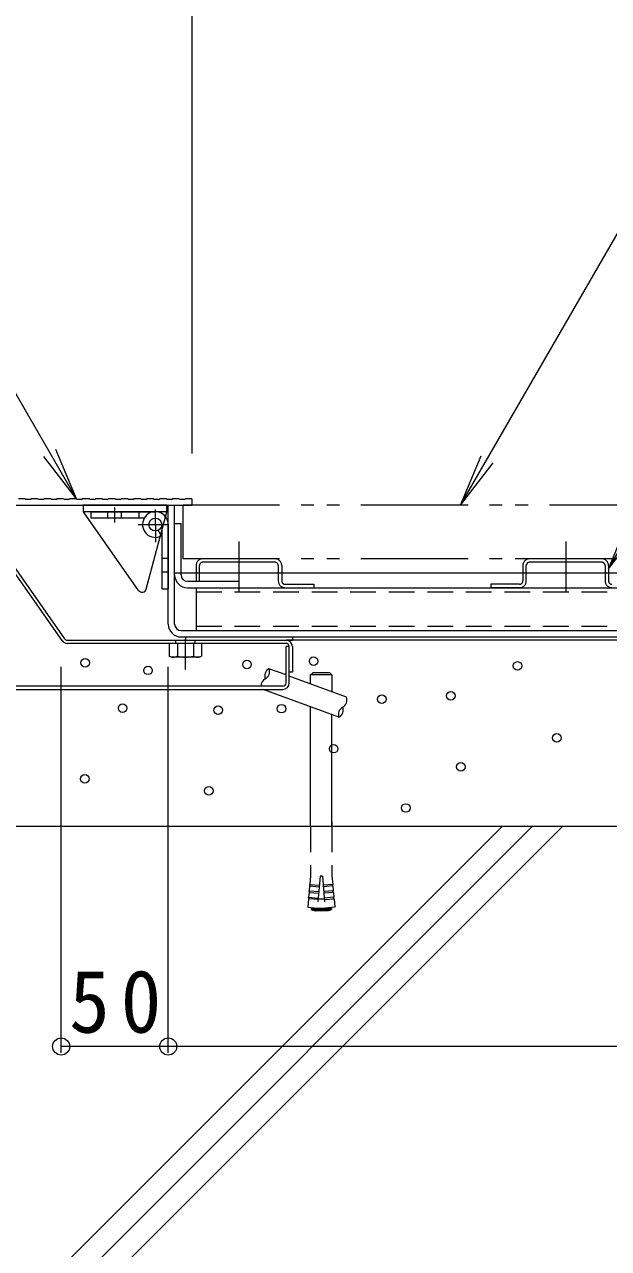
# Model space of a CAD drawing. Units: millimetres on the paper, with parts at other scales. Extents: x -259 to 271, y -195 to 192.
# Drawn here: x -151.2 to -124, y -130.4 to -73.3 of the extents above; entities that cross this region are included whole.
import ezdxf

# ---------------------------------------------------------------- set-up
doc = ezdxf.new("R2010")
doc.units = ezdxf.units.MM
doc.header["$PDMODE"] = 32
doc.header["$PDSIZE"] = 0.8
for name, pattern in [('CHAIN1', [8, 5, -1, 1, -1]), ('CHAIN2', [12, 9, -1, 1, -1]), ('DASHED1', [1.8, 1.2, -0.6]), ('DOUBLE_CHAIN1', [8.8, 5, -1, 0.6, -0.6, 0.6, -1])]:
    doc.linetypes.add(name, pattern=pattern)
for name, color, linetype, lineweight in [('1-0_1-0ﾚｲﾔ', 6, 'Continuous', 5), ('1-1_1-1ﾚｲﾔ', 7, 'Continuous', 9), ('1-2_1-2ﾚｲﾔ', 4, 'Continuous', 9), ('1-4_1-4ﾚｲﾔ', 7, 'Continuous', 9), ('1-5_1-5ﾚｲﾔ', 7, 'Continuous', 9), ('1-6_1-6ﾚｲﾔ', 7, 'DASHED1', 9), ('1-7_1-2', 5, 'Continuous', 5), ('1-8_1-8', 1, 'DOUBLE_CHAIN1', 5), ('1-9_12-001', 6, 'DOUBLE_CHAIN1', 5)]:
    doc.layers.add(name, color=color, linetype=linetype, lineweight=lineweight)
doc.styles.add('ＭＳ ゴシック', font='')
doc.styles.get('ＭＳ ゴシック').set_extended_font_data('MS Gothic')

msp = doc.modelspace()

# ---------------------------------------------------------------- linework, layer by layer
at = {"layer": '1-0_1-0ﾚｲﾔ'}
for p, q in [((-82.723, -102.04), (-139.023, -102.04)), ((-150.906, -132.708), (-128.937, -110.74)), ((-149.492, -132.708), (-127.523, -110.74)), ((-148.078, -132.708), (-126.109, -110.74))]:
    msp.add_line(p, q, dxfattribs=at)
msp.add_lwpolyline([(-76.723, -110.74), (-166.723, -110.74), (-166.723, -98.74)], dxfattribs=at)
for centre in [(-137.734, -103.022), (-148.406, -103.097), (-145.467, -103.451), (-140.845, -103.178), (-128.216, -103.244), (-134.548, -104.794), (-131.326, -104.636), (-146.653, -105.211), (-142.192, -105.31), (-139.234, -105.239), (-126.376, -106.598), (-136.799, -107.109), (-130.86, -107.959), (-148.413, -108.516), (-142.629, -109.073), (-133.428, -109.877)]:
    msp.add_circle(centre, 0.2, dxfattribs=at)
at = {"layer": '1-1_1-1ﾚｲﾔ', "color": 2}
for p, q in [((-149.479, -102.062), (-153.757, -95.953)), ((-149.357, -101.976), (-153.634, -95.868)), ((-149.234, -102.04), (-139.028, -102.04)), ((-139.023, -102.19), (-149.234, -102.19)), ((-144.473, -102.19), (-144.473, -102.782)), ((-144.098, -102.19), (-144.098, -102.782)), ((-143.348, -102.19), (-143.348, -102.782)), ((-142.973, -102.19), (-142.973, -102.782)), ((-144.373, -102.84), (-144.473, -102.782)), ((-143.073, -102.84), (-144.373, -102.84)), ((-143.073, -102.84), (-142.973, -102.782)), ((-138.873, -103.54), (-138.873, -102.34))]:
    msp.add_line(p, q, dxfattribs=at)
at = {"layer": '1-1_1-1ﾚｲﾔ', "color": 2, "linetype": 'DASHED1'}
for p, q in [((-144.173, -102.19), (-144.173, -102.04)), ((-143.273, -102.19), (-143.273, -102.04))]:
    msp.add_line(p, q, dxfattribs=at)
at = {"layer": '1-1_1-1ﾚｲﾔ', "color": 2, "linetype": 'CHAIN1'}
msp.add_line((-143.723, -103.405), (-143.723, -101.993), dxfattribs=at)
at = {"layer": '1-1_1-1ﾚｲﾔ'}
for p, q in [((-139.023, -104.04), (-139.023, -102.34)), ((-138.873, -102.34), (-139.023, -102.34)), ((-138.873, -104.04), (-138.873, -102.34)), ((-139.173, -104.19), (-158.423, -104.19)), ((-158.423, -104.34), (-139.173, -104.34))]:
    msp.add_line(p, q, dxfattribs=at)
at = {"layer": '1-1_1-1ﾚｲﾔ', "color": 2}
msp.add_lwpolyline([(-138.723, -102.34), (-138.723, -103.54), (-138.873, -103.54)], dxfattribs=at)
for centre, radius, start, end in [((-149.234, -101.89), 0.3, 215, 270), ((-149.234, -101.89), 0.15, 215, 270), ((-139.023, -102.34), 0.3, 0, 90), ((-139.023, -102.34), 0.15, 0, 90), ((-144.253, -102.401), 0.44, 240, 265.6989), ((-144.296, -102.472), 0.367, 271.5163, 302.5943), ((-143.723, -101.595), 1.245, 252.4821, 287.5179), ((-143.151, -102.472), 0.367, 237.4057, 268.4837), ((-143.193, -102.401), 0.44, 274.3011, 300)]:
    msp.add_arc(centre, radius, start, end, dxfattribs=at)
at = {"layer": '1-1_1-1ﾚｲﾔ'}
for radius in [0.3, 0.15]:
    msp.add_arc((-139.173, -104.04), radius, 270, 0, dxfattribs=at)
at = {"layer": '1-2_1-2ﾚｲﾔ'}
for p, q in [((-151.223, -95.44), (-151.523, -95.44)), ((-151.173, -95.465), (-151.223, -95.44)), ((-150.973, -95.465), (-150.923, -95.44)), ((-150.623, -95.44), (-150.923, -95.44)), ((-150.573, -95.465), (-150.623, -95.44)), ((-150.373, -95.465), (-150.323, -95.44)), ((-150.023, -95.44), (-150.323, -95.44)), ((-149.973, -95.465), (-150.023, -95.44)), ((-149.773, -95.465), (-149.723, -95.44)), ((-149.423, -95.44), (-149.723, -95.44)), ((-149.373, -95.465), (-149.423, -95.44)), ((-149.173, -95.465), (-149.123, -95.44)), ((-148.823, -95.44), (-149.123, -95.44)), ((-148.773, -95.465), (-148.823, -95.44)), ((-148.573, -95.465), (-148.523, -95.44)), ((-148.223, -95.44), (-148.523, -95.44)), ((-148.173, -95.465), (-148.223, -95.44)), ((-147.973, -95.465), (-147.923, -95.44)), ((-147.623, -95.44), (-147.923, -95.44)), ((-147.573, -95.465), (-147.623, -95.44)), ((-147.373, -95.465), (-147.323, -95.44)), ((-147.023, -95.44), (-147.323, -95.44)), ((-146.973, -95.465), (-147.023, -95.44)), ((-146.773, -95.465), (-146.723, -95.44)), ((-146.423, -95.44), (-146.723, -95.44)), ((-146.373, -95.465), (-146.423, -95.44)), ((-146.173, -95.465), (-146.123, -95.44)), ((-145.823, -95.44), (-146.123, -95.44)), ((-145.773, -95.465), (-145.823, -95.44)), ((-145.573, -95.465), (-145.523, -95.44)), ((-145.223, -95.44), (-145.523, -95.44)), ((-145.173, -95.465), (-145.223, -95.44)), ((-144.973, -95.465), (-144.923, -95.44)), ((-144.623, -95.44), (-144.923, -95.44)), ((-144.573, -95.465), (-144.623, -95.44)), ((-144.373, -95.465), (-144.323, -95.44)), ((-144.023, -95.44), (-144.323, -95.44)), ((-143.973, -95.465), (-144.023, -95.44)), ((-143.773, -95.465), (-143.723, -95.44)), ((-143.423, -95.44), (-143.723, -95.44)), ((-143.423, -95.44), (-143.423, -95.74)), ((-159.223, -95.74), (-143.423, -95.74)), ((-150.973, -95.465), (-151.173, -95.465)), ((-150.373, -95.465), (-150.573, -95.465)), ((-149.773, -95.465), (-149.973, -95.465)), ((-149.173, -95.465), (-149.373, -95.465)), ((-148.573, -95.465), (-148.773, -95.465)), ((-147.973, -95.465), (-148.173, -95.465)), ((-147.373, -95.465), (-147.573, -95.465)), ((-146.773, -95.465), (-146.973, -95.465)), ((-146.173, -95.465), (-146.373, -95.465)), ((-145.573, -95.465), (-145.773, -95.465)), ((-144.973, -95.465), (-145.173, -95.465)), ((-144.373, -95.465), (-144.573, -95.465)), ((-143.773, -95.465), (-143.973, -95.465)), ((-148.123, -96.04), (-145.123, -96.04)), ((-148.123, -96.34), (-148.123, -96.04)), ((-145.643, -96.34), (-148.123, -96.34)), ((-145.873, -96.34), (-145.873, -96.04)), ((-144.989, -96.908), (-144.855, -97.176)), ((-144.823, -96.64), (-144.823, -99.64)), ((-144.523, -96.64), (-144.523, -99.64)), ((-144.823, -99.64), (-144.523, -99.64))]:
    msp.add_line(p, q, dxfattribs=at)
at = {"layer": '1-2_1-2ﾚｲﾔ', "color": 5, "lineweight": 5}
for p, q in [((-144.582, -95.74), (-148.507, -95.74)), ((-148.482, -96.04), (-148.482, -95.74)), ((-144.582, -96.04), (-144.582, -95.74)), ((-144.582, -96.04), (-148.482, -96.04)), ((-145.907, -99.717), (-148.482, -96.04)), ((-145.55, -99.654), (-144.582, -96.04))]:
    msp.add_line(p, q, dxfattribs=at)
at = {"layer": '1-2_1-2ﾚｲﾔ', "linetype": 'CHAIN2'}
msp.add_line((-147.023, -96.55), (-147.023, -95.844), dxfattribs=at)
at = {"layer": '1-2_1-2ﾚｲﾔ', "linetype": 'CHAIN1'}
for p, q in [((-145.123, -96.64), (-145.123, -95.94)), ((-145.932, -96.64), (-144.523, -96.64)), ((-145.123, -96.64), (-145.123, -97.461))]:
    msp.add_line(p, q, dxfattribs=at)
at = {"layer": '1-2_1-2ﾚｲﾔ', "color": 3}
for p, q in [((-144.523, -95.74), (-144.223, -95.74)), ((-144.523, -101.29), (-144.523, -95.74)), ((-144.223, -101.29), (-144.223, -95.74)), ((-143.923, -98.89), (-7.223, -98.89)), ((-143.923, -101.59), (-11.025, -101.59)), ((-143.923, -101.89), (-7.823, -101.89))]:
    msp.add_line(p, q, dxfattribs=at)
at = {"layer": '1-2_1-2ﾚｲﾔ', "linetype": 'DASHED1'}
for p, q in [((-147.343, -96.34), (-147.343, -96.04)), ((-146.703, -96.34), (-146.703, -96.04)), ((-144.523, -98.22), (-144.823, -98.22)), ((-144.523, -98.86), (-144.823, -98.86))]:
    msp.add_line(p, q, dxfattribs=at)
at = {"layer": '1-2_1-2ﾚｲﾔ', "color": 3, "linetype": 'DASHED1'}
msp.add_line((-144.223, -98.89), (-143.923, -98.89), dxfattribs=at)
at = {"layer": '1-2_1-2ﾚｲﾔ'}
msp.add_circle((-145.123, -96.64), 0.3, dxfattribs=at)
msp.add_arc((-145.123, -96.64), 0.6, 0, 300, dxfattribs=at)
at = {"layer": '1-2_1-2ﾚｲﾔ', "color": 5, "lineweight": 5}
msp.add_arc((-145.743, -99.602), 0.2, 215, 345, dxfattribs=at)
at = {"layer": '1-2_1-2ﾚｲﾔ', "color": 3}
for radius in [0.6, 0.3]:
    msp.add_arc((-143.923, -101.29), radius, 180, 270, dxfattribs=at)
at = {"layer": '1-4_1-4ﾚｲﾔ'}
for p, q in [((-143.423, -60.22), (-143.423, -93.323)), ((-149.523, -121.317), (-149.523, -103.29)), ((-144.523, -121.317), (-144.523, -103.29))]:
    msp.add_line(p, q, dxfattribs=at)
msp.add_lwpolyline([(-76.723, -121.017), (-144.523, -121.017), (-149.523, -121.017)], dxfattribs=at)
for p in [(-149.523, -121.017), (-144.523, -121.017)]:
    msp.add_point(p, dxfattribs=at)
at = {"layer": '1-5_1-5ﾚｲﾔ'}
for p, q in [((-148.81, -95.44), (-163.735, -69.588)), ((-130.873, -95.74), (-118.452, -74.225)), ((-123.963, -98.703), (-117.916, -88.228)), ((-148.81, -95.44), (-149.767, -93.13)), ((-148.81, -95.44), (-150.332, -93.456)), ((-130.873, -95.74), (-129.916, -93.43)), ((-130.873, -95.74), (-129.351, -93.756)), ((-123.963, -98.703), (-123.006, -96.394)), ((-123.963, -98.703), (-122.441, -96.72))]:
    msp.add_line(p, q, dxfattribs=at)
at = {"layer": '1-6_1-6ﾚｲﾔ', "color": 6, "linetype": 'Continuous', "lineweight": 5}
for p, q in [((-143.723, -101.89), (-143.723, -102.04)), ((-143.723, -102.04), (-138.723, -102.04))]:
    msp.add_line(p, q, dxfattribs=at)
at = {"layer": '1-6_1-6ﾚｲﾔ', "linetype": 'Continuous'}
for p, q in [((-139.023, -103.666), (-139.82, -103.373)), ((-136.205, -104.702), (-138.873, -103.721)), ((-137.877, -104.087), (-137.877, -103.661)), ((-136.977, -103.561), (-137.777, -103.561)), ((-136.877, -103.661), (-136.977, -103.561)), ((-136.877, -103.661), (-136.877, -104.455)), ((-136.55, -105.641), (-140.087, -104.34)), ((-137.877, -110.74), (-137.877, -105.153)), ((-136.877, -110.74), (-136.877, -105.521)), ((-136.877, -110.521), (-136.877, -110.74))]:
    msp.add_line(p, q, dxfattribs=at)
at = {"layer": '1-6_1-6ﾚｲﾔ'}
for p, q in [((-137.877, -110.74), (-137.877, -113.042)), ((-136.877, -110.74), (-136.877, -113.042)), ((-137.427, -113.061), (-137.559, -114.556)), ((-137.327, -113.061), (-137.427, -113.061)), ((-137.327, -113.061), (-137.195, -114.556)), ((-137.92, -113.52), (-137.939, -113.744)), ((-137.926, -113.82), (-137.939, -113.744)), ((-137.939, -113.744), (-137.491, -113.784)), ((-137.92, -113.52), (-137.471, -113.559)), ((-137.9, -113.522), (-137.913, -113.446)), ((-136.835, -113.52), (-137.283, -113.559)), ((-136.815, -113.744), (-137.264, -113.784)), ((-136.855, -113.522), (-136.842, -113.446)), ((-136.835, -113.52), (-136.815, -113.744)), ((-136.829, -113.82), (-136.815, -113.744)), ((-137.946, -113.819), (-137.966, -114.043)), ((-137.952, -114.119), (-137.966, -114.043)), ((-137.966, -114.043), (-137.518, -114.083)), ((-137.946, -113.819), (-137.498, -113.858)), ((-137.521, -114.126), (-137.233, -114.126)), ((-136.809, -113.819), (-137.257, -113.858)), ((-136.789, -114.043), (-137.237, -114.083)), ((-136.809, -113.819), (-136.789, -114.043)), ((-136.802, -114.119), (-136.789, -114.043)), ((-137.852, -114.576), (-137.852, -114.616)), ((-136.902, -114.576), (-137.852, -114.576)), ((-136.902, -114.616), (-137.852, -114.616)), ((-137.772, -114.537), (-137.772, -114.576)), ((-137.124, -114.676), (-137.63, -114.676)), ((-136.982, -114.537), (-136.982, -114.576)), ((-136.902, -114.576), (-136.902, -114.616))]:
    msp.add_line(p, q, dxfattribs=at)
at = {"layer": '1-6_1-6ﾚｲﾔ', "color": 6, "linetype": 'Continuous', "lineweight": 5}
msp.add_lwpolyline([(-143.723, -101.89), (-138.723, -101.89), (-138.723, -102.04)], dxfattribs=at)
at = {"layer": '1-6_1-6ﾚｲﾔ', "linetype": 'Continuous'}
msp.add_lwpolyline([(-136.877, -103.661), (-137.877, -103.661), (-137.777, -103.561)], dxfattribs=at)
at = {"layer": '1-6_1-6ﾚｲﾔ'}
for points in [[(-137.877, -113.042), (-137.913, -113.446), (-137.465, -113.485)], [(-136.877, -113.042), (-136.842, -113.446), (-137.29, -113.485)], [(-137.524, -114.157), (-137.972, -114.118), (-138.008, -114.516), (-137.559, -114.556)], [(-137.231, -114.157), (-136.782, -114.118), (-136.747, -114.516), (-137.195, -114.556)]]:
    msp.add_lwpolyline(points, dxfattribs=at)
at = {"layer": '1-6_1-6ﾚｲﾔ', "linetype": 'Continuous'}
for centre, start, end in [((-139.644, -103.704), 117.9934, 201.6134), ((-140.168, -103.511), 297.9934, 21.6134), ((-139.816, -104.173), 117.9934, 182.5464), ((-136.201, -105.503), 117.9934, 201.6134), ((-136.726, -105.31), 297.9934, 21.6134), ((-136.553, -104.841), 297.9934, 21.6134)]:
    msp.add_arc(centre, 0.375, start, end, dxfattribs=at)
at = {"layer": '1-6_1-6ﾚｲﾔ'}
for start, end in [(250.1666, 259.5902), (280.4098, 289.8334)]:
    msp.add_arc((-137.377, -113.299), 1.4, start, end, dxfattribs=at)
at = {"layer": '1-7_1-2'}
for p, q in [((-144.223, -96.59), (-143.923, -96.59)), ((-144.223, -98.99), (-144.223, -96.59)), ((-143.923, -98.99), (-143.923, -96.59)), ((-143.623, -99.29), (-141.223, -99.29)), ((-141.223, -99.29), (-141.223, -99.59)), ((-143.623, -99.59), (-141.223, -99.59)), ((-143.223, -99.59), (-143.223, -101.59)), ((-143.223, -99.59), (-11.025, -99.59)), ((-143.223, -101.59), (-8.023, -101.59))]:
    msp.add_line(p, q, dxfattribs=at)
at = {"layer": '1-7_1-2', "linetype": 'DASHED1'}
for p, q in [((-143.223, -99.79), (-8.023, -99.79)), ((-143.223, -101.39), (-8.023, -101.39))]:
    msp.add_line(p, q, dxfattribs=at)
at = {"layer": '1-7_1-2'}
for radius in [0.6, 0.3]:
    msp.add_arc((-143.623, -98.99), radius, 180, 270, dxfattribs=at)
at = {"layer": '1-8_1-8'}
msp.add_line((-7.323, -95.74), (-143.823, -95.74), dxfattribs=at)
msp.add_lwpolyline([(-7.323, -98.24), (-143.823, -98.24), (-143.823, -95.74)], dxfattribs=at)
at = {"layer": '1-9_12-001'}
for p, q in [((-141.223, -97.435), (-141.223, -99.24)), ((-125.963, -97.435), (-125.963, -99.24)), ((-139.543, -98.24), (-142.903, -98.24)), ((-124.283, -98.24), (-127.643, -98.24)), ((-143.223, -98.56), (-143.223, -99.29)), ((-143.063, -99.29), (-143.063, -98.56)), ((-139.543, -98.4), (-142.903, -98.4)), ((-139.383, -98.56), (-139.383, -99.27)), ((-139.223, -98.56), (-139.223, -99.27)), ((-127.963, -98.56), (-127.963, -99.27)), ((-127.803, -99.27), (-127.803, -98.56)), ((-124.283, -98.4), (-127.643, -98.4)), ((-124.123, -98.56), (-124.123, -99.27)), ((-123.963, -98.56), (-123.963, -99.27)), ((-143.223, -99.26), (-143.223, -99.29)), ((-143.223, -99.29), (-143.063, -99.29)), ((-143.063, -99.29), (-143.063, -99.26)), ((-141.223, -99.24), (-141.223, -99.793)), ((-127.963, -99.24), (-127.963, -99.27)), ((-127.803, -99.27), (-127.803, -99.24)), ((-125.963, -99.24), (-125.963, -99.793)), ((-139.063, -99.59), (-137.723, -99.59)), ((-128.123, -99.59), (-129.463, -99.59))]:
    msp.add_line(p, q, dxfattribs=at)
for points in [[(-139.063, -99.43), (-137.723, -99.43), (-137.723, -99.59)], [(-128.123, -99.43), (-129.463, -99.43), (-129.463, -99.59)]]:
    msp.add_lwpolyline(points, dxfattribs=at)
for centre, radius, start, end in [((-142.903, -98.56), 0.32, 90, 180), ((-139.543, -98.56), 0.32, 0, 90), ((-127.643, -98.56), 0.32, 90, 180), ((-124.283, -98.56), 0.32, 0, 90), ((-142.903, -98.56), 0.16, 90, 180), ((-139.543, -98.56), 0.16, 0, 90), ((-127.643, -98.56), 0.16, 90, 180), ((-124.283, -98.56), 0.16, 0, 90), ((-139.063, -99.27), 0.32, 180, 270), ((-139.063, -99.27), 0.16, 180, 270), ((-128.123, -99.27), 0.16, 270, 0), ((-128.123, -99.27), 0.32, 270, 0), ((-123.803, -99.27), 0.32, 180, 270), ((-123.803, -99.27), 0.16, 180, 270)]:
    msp.add_arc(centre, radius, start, end, dxfattribs=at)

# ---------------------------------------------------------------- texts
at = {"layer": '1-4_1-4ﾚｲﾔ', "color": 2, "insert": (-149.148, -120.417), "char_height": 2.933, "attachment_point": 7, "style": 'ＭＳ ゴシック'}
msp.add_mtext('\\T1.27;\\W0.95;50', dxfattribs=at)

doc.saveas('drawing.dxf')
